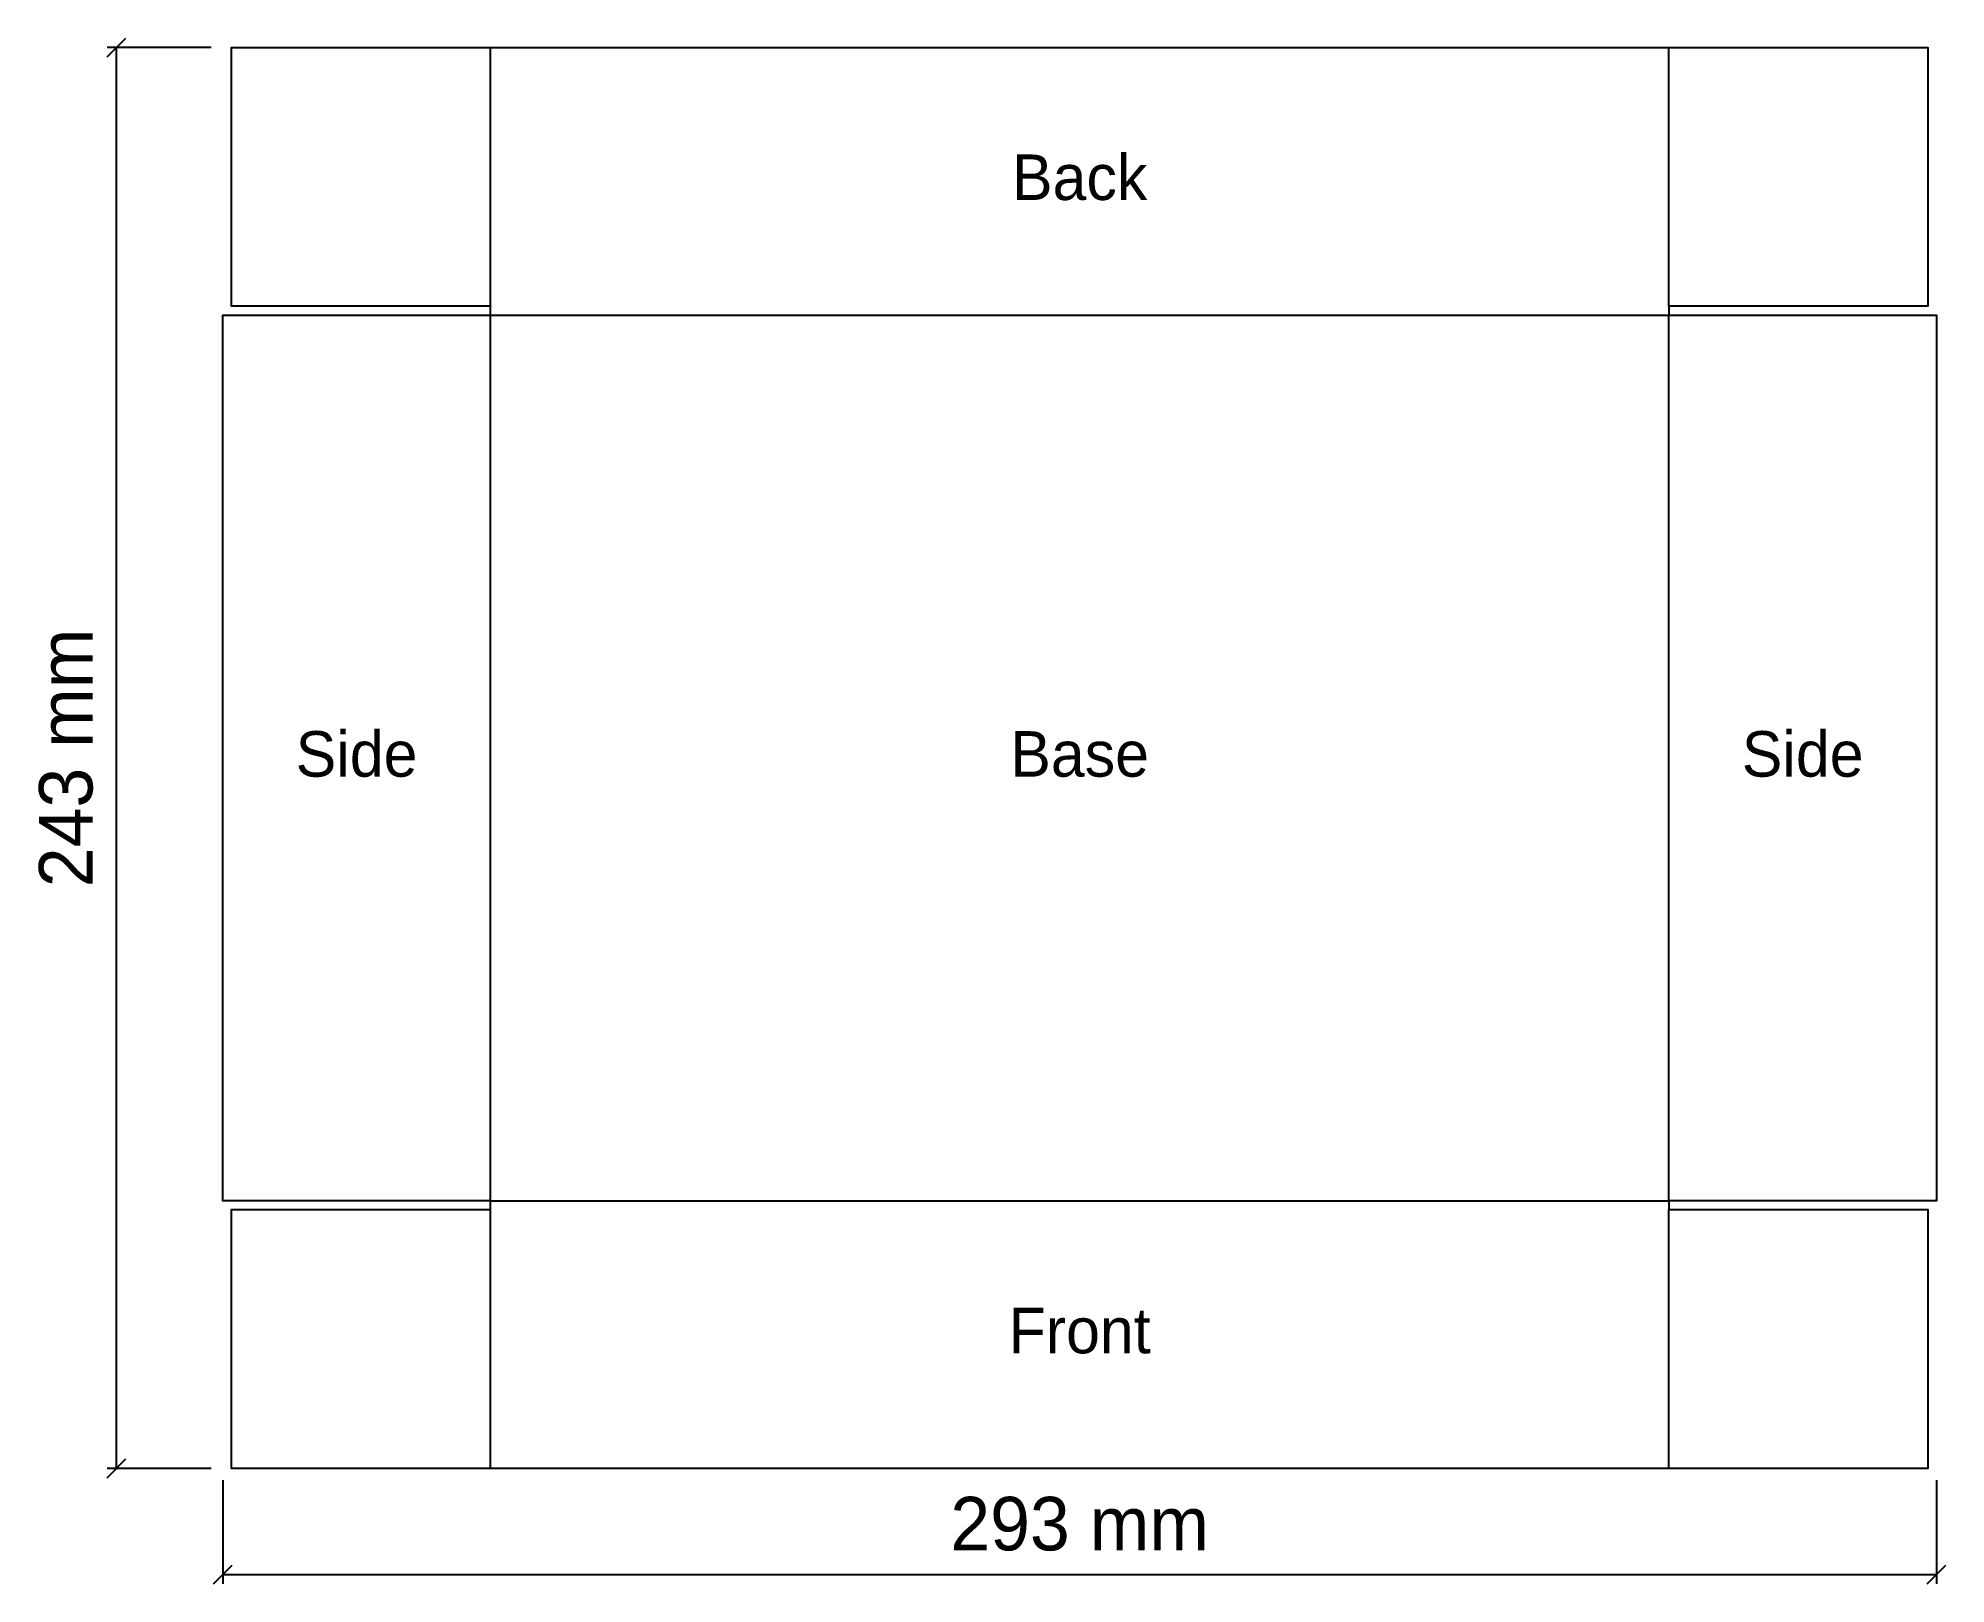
# Model space of a CAD drawing. Header units: millimetres. Extents: x -6 to 320, y 0 to 264.
import ezdxf
from ezdxf.enums import TextEntityAlignment as Align

# ---------------------------------------------------------------- set-up
doc = ezdxf.new("R2010")
doc.units = ezdxf.units.MM
for name, color, linetype in [('CREASE', 5, 'CONTINUOUS'), ('CUT', 6, 'CONTINUOUS'), ('DIMS', 9, 'CONTINUOUS')]:
    doc.layers.add(name, color=color, linetype=linetype)

msp = doc.modelspace()

# ---------------------------------------------------------------- linework, layer by layer
at = {"layer": 'CREASE'}
for points in [[(71.232, 218.506), (71.232, 262.756)], [(272.732, 218.506), (272.732, 262.756)], [(71.232, 217.006), (272.732, 217.006)], [(71.232, 65.506), (71.232, 217.006)], [(272.732, 65.506), (272.732, 217.006)], [(71.232, 65.506), (272.732, 65.506)], [(71.232, 19.756), (71.232, 64.006)], [(272.732, 19.756), (272.732, 64.006)]]:
    msp.add_lwpolyline(points, dxfattribs=at)
at = {"layer": 'CUT'}
msp.add_lwpolyline([(71.232, 19.756), (26.982, 19.756), (26.982, 64.006), (71.232, 64.006), (71.232, 65.506), (25.482, 65.506), (25.482, 217.006), (71.232, 217.006), (71.232, 218.506), (26.982, 218.506), (26.982, 262.756), (71.232, 262.756), (272.732, 262.756), (316.982, 262.756), (316.982, 218.506), (272.732, 218.506), (272.732, 217.006), (318.482, 217.006), (318.482, 65.506), (272.732, 65.506), (272.732, 64.006), (316.982, 64.006), (316.982, 19.756), (272.732, 19.756)], close=True, dxfattribs=at)
at = {"layer": 'DIMS'}
for points in [[(5.726, 261.156), (8.926, 264.356)], [(23.482, 262.756), (5.726, 262.756)], [(7.326, 19.756), (7.326, 262.756)], [(5.726, 18.156), (8.926, 21.356)], [(23.482, 19.756), (5.726, 19.756)], [(25.482, 17.756), (25.482, 0)], [(318.482, 17.756), (318.482, 0)], [(23.882, 0), (27.082, 3.2)], [(25.482, 1.6), (318.482, 1.6)], [(316.882, 0), (320.082, 3.2)]]:
    msp.add_lwpolyline(points, dxfattribs=at)

# ---------------------------------------------------------------- texts
for s, height, p in [('Back', 7.7828, (171.982, 236.676)), ('Side', 7.7828, (48.357, 138.051)), ('Base', 7.7828, (171.982, 138.051)), ('Side', 7.7828, (295.607, 138.051)), ('Front', 7.7828, (171.982, 39.426)), ('293 mm', 9.1563, (171.982, 5.72))]:
    msp.add_text(s, height=height, dxfattribs=at).set_placement(p, align=Align.CENTER)
msp.add_text('243 mm', height=9.1563, rotation=90, dxfattribs=at).set_placement((3.205, 141.256), align=Align.CENTER)

doc.saveas('drawing.dxf')
